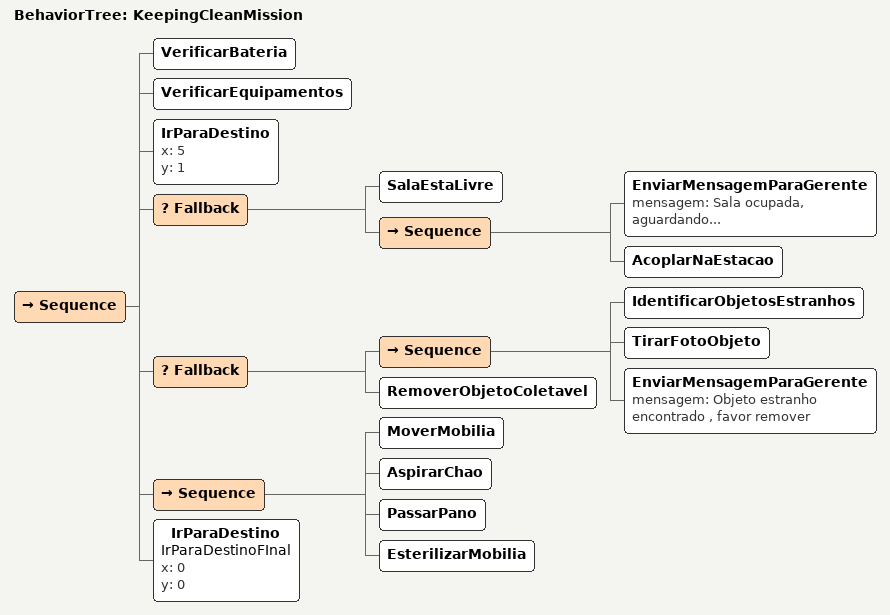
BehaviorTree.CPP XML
<root BTCPP_format="4">
<BehaviorTree ID="KeepingCleanMission">
<Sequence>
<VerificarBateria/>
<VerificarEquipamentos/>
<IrParaDestino x="5" y="1"/>
<Fallback>
<SalaEstaLivre/>
<Sequence>
<EnviarMensagemParaGerente mensagem="Sala ocupada, aguardando..."/>
<AcoplarNaEstacao/>
</Sequence>
</Fallback>
<Fallback>
<Sequence>
<IdentificarObjetosEstranhos/>
<TirarFotoObjeto/>
<EnviarMensagemParaGerente mensagem="Objeto estranho encontrado , favor remover"/>
</Sequence>
<RemoverObjetoColetavel/>
</Fallback>
<Sequence>
<MoverMobilia/>
<AspirarChao/>
<PassarPano/>
<EsterilizarMobilia/>
</Sequence>
<IrParaDestino name="IrParaDestinoFInal" x="0" y="0"/>
</Sequence>
</BehaviorTree>
</root>
